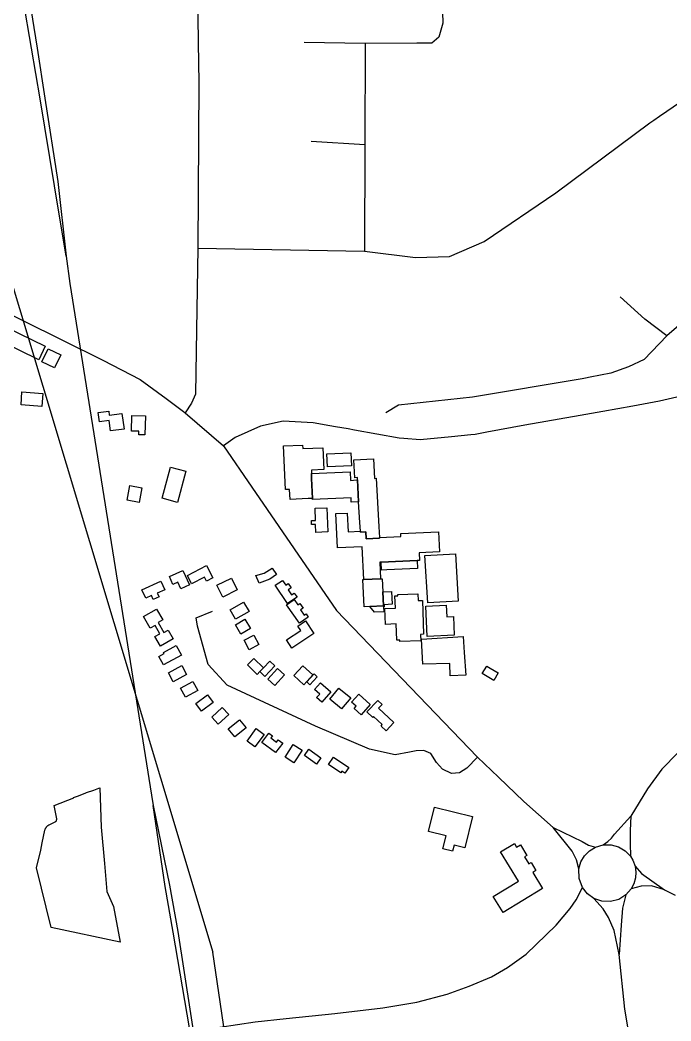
# Model space of a CAD drawing. Header units: metres. Extents: x 553506 to 563855, y 142925 to 150243.
# Drawn here: x 559225 to 559693, y 144877 to 145597 of the extents above; entities that cross this region are included whole.
import ezdxf

# ---------------------------------------------------------------- set-up
doc = ezdxf.new("R2010")
doc.units = ezdxf.units.M
for name, color, linetype in [('C-ANCIENT_WOODLAND', 94, 'Continuous'), ('C-BUILDINGS', 8, 'Continuous'), ('C-POWER_LINES', 6, 'Continuous'), ('C-RAILWAYS', 250, 'Continuous'), ('C-ROADS', 33, 'Continuous')]:
    doc.layers.add(name, color=color, linetype=linetype)

msp = doc.modelspace()

# ---------------------------------------------------------------- linework, layer by layer
at = {"layer": 'C-ANCIENT_WOODLAND'}
msp.add_lwpolyline([(559287.4622, 144970.237), (559292.2232, 144959.5372), (559296.9296, 144933.9397), (559247.5064, 144944.3738), (559236.9025, 144987.3154), (559240.0027, 145000.0218), (559240.9014, 145005.2703), (559242.806, 145014.4177), (559243.0039, 145014.8676), (559243.1523, 145015.1175), (559243.2018, 145015.4174), (559243.4079, 145015.6673), (559243.5068, 145015.8173), (559243.6058, 145016.0172), (559243.6552, 145016.1672), (559243.8037, 145016.3671), (559244.0015, 145016.667), (559244.1582, 145016.867), (559244.2077, 145017.0169), (559244.6034, 145017.3668), (559244.7518, 145017.4668), (559245.0074, 145017.7667), (559245.2053, 145017.8667), (559245.5516, 145018.0666), (559245.7577, 145018.1666), (559245.9061, 145018.2666), (559250.6553, 145020.6659), (559250.8037, 145020.8158), (559250.9521, 145020.8658), (559251.1583, 145021.1657), (559251.3067, 145021.4657), (559251.3067, 145021.6156), (559251.3561, 145021.8156), (559251.3561, 145021.9655), (559251.4056, 145022.0655), (559251.4056, 145022.5653), (559249.6082, 145032.2226), (559263.6083, 145037.621), (559263.5011, 145037.921), (559266.3044, 145038.8207), (559271.7544, 145040.9701), (559272.9005, 145041.42), (559278.0536, 145043.2194), (559281.6567, 145044.5191), (559282.3885, 145044.8574), (559283.4421, 145016.4684), (559285.6939, 144990.5723), (559287.4622, 144970.237)], close=True, dxfattribs=at)
at = {"layer": 'C-BUILDINGS'}
for points in [[(559238.4508, 145352.6635), (559210.3927, 145366.2854), (559215.0953, 145375.9249), (559243.1534, 145362.303), (559238.4508, 145352.6635)], [(559245.2601, 145360.4539), (559254.2492, 145356.1358), (559249.7658, 145346.8704), (559240.7764, 145351.1996), (559245.2601, 145360.4539)], [(559225.7423, 145320.1157), (559226.437, 145329.5308), (559241.3767, 145328.4354), (559240.6888, 145319.0316), (559225.7423, 145320.1157)], [(559289.2258, 145312.7001), (559298.2883, 145313.9159), (559299.7863, 145302.8213), (559290.0273, 145301.506), (559289.0288, 145308.8987), (559282.1676, 145307.9738), (559281.2698, 145314.6016), (559288.8277, 145315.6149), (559289.2258, 145312.7001)], [(559314.8432, 145298.6245), (559310.3629, 145298.7417), (559310.4262, 145301.2144), (559305.1129, 145301.3503), (559305.4137, 145312.6341), (559315.2076, 145312.3701), (559314.8432, 145298.6245)], [(559419.17, 145252.1864), (559418.8337, 145259.4215), (559415.8445, 145259.2732), (559414.3676, 145290.6581), (559428.1692, 145291.3088), (559428.2908, 145288.7415), (559442.6584, 145289.4098), (559443.3917, 145273.6615), (559434.5562, 145273.2428), (559434.4944, 145270.7255), (559434.6502, 145267.2801), (559435.3187, 145252.9433), (559432.2803, 145252.8045), (559419.17, 145252.1864)], [(559462.9865, 145285.7665), (559463.3698, 145276.3403), (559446.0025, 145275.6346), (559445.6125, 145285.0495), (559462.9865, 145285.7665)], [(559479.9534, 145267.361), (559481.0988, 145267.4187), (559483.0782, 145232.4767), (559483.5109, 145224.8439), (559483.5334, 145224.3437), (559473.7967, 145223.8858), (559473.5666, 145228.8204), (559469.83, 145228.6377), (559469.8023, 145229.3046), (559469.4174, 145235.6256), (559468.5187, 145250.3893), (559467.7773, 145266.1707), (559467.633, 145267.8914), (559465.6917, 145267.7866), (559464.9827, 145280.7198), (559479.1791, 145281.4941), (559479.9534, 145267.361)], [(559338.2977, 145250.0796), (559327.1104, 145253.0941), (559333.1751, 145275.4305), (559344.3627, 145272.4049), (559338.2977, 145250.0796)], [(559462.3356, 145272.0232), (559462.6228, 145265.9218), (559464.8021, 145266.0228), (559467.7773, 145266.1707), (559468.5187, 145250.3893), (559463.2384, 145250.1364), (559463.0884, 145253.3928), (559435.3589, 145252.0986), (559435.3187, 145252.9433), (559434.6502, 145267.2801), (559434.4944, 145270.7255), (559462.3356, 145272.0232)], [(559310.7249, 145250.0486), (559301.9717, 145251.7139), (559303.9639, 145262.1376), (559312.7241, 145260.4725), (559310.7249, 145250.0486)], [(559446.3358, 145228.8104), (559437.6382, 145228.4516), (559437.3977, 145234.176), (559434.7153, 145234.0594), (559434.5973, 145236.9606), (559437.5177, 145237.0735), (559437.152, 145245.9326), (559445.6122, 145246.273), (559446.3358, 145228.8104)], [(559460.8759, 145228.883), (559469.8023, 145229.3046), (559469.83, 145228.6377), (559473.5666, 145228.8204), (559473.7967, 145223.8858), (559483.5334, 145224.3437), (559483.5109, 145224.8439), (559498.849, 145225.5758), (559498.7489, 145227.6762), (559525.9401, 145228.9652), (559526.6357, 145214.44), (559511.968, 145213.74), (559512.2255, 145208.3722), (559510.591, 145208.2993), (559484.6083, 145207.059), (559483.7071, 145207.0199), (559484.3076, 145195.1073), (559472.1818, 145194.5419), (559471.0009, 145218.1785), (559453.3786, 145217.3425), (559452.2083, 145241.9922), (559460.2336, 145242.3747), (559460.8759, 145228.883)], [(559484.8831, 145201.3579), (559484.6083, 145207.059), (559510.591, 145208.2993), (559510.8861, 145202.6211), (559488.7455, 145201.5445), (559484.8831, 145201.3579)], [(559540.0427, 145179.1292), (559518.202, 145177.8504), (559516.1968, 145211.8122), (559538.037, 145213.1021), (559540.0427, 145179.1292)], [(559342.1766, 145201.2173), (559346.9751, 145190.8372), (559340.7199, 145187.961), (559338.5077, 145192.7562), (559334.9972, 145191.1448), (559332.4179, 145196.73), (559342.1766, 145201.2173)], [(559363.7268, 145195.8419), (559359.1545, 145193.5075), (559357.6955, 145196.3449), (559348.3996, 145191.5937), (559345.34, 145197.5535), (559359.2081, 145204.6391), (559363.7268, 145195.8419)], [(559406.2884, 145202.6931), (559409.3652, 145198.2141), (559404.6486, 145194.8958), (559396.8595, 145192.0833), (559394.6902, 145197.5253), (559400.6356, 145199.112), (559406.2884, 145202.6931)], [(559323.7433, 145184.797), (559325.0174, 145182.0541), (559320.873, 145180.1337), (559319.4717, 145183.1399), (559315.3685, 145181.243), (559312.5884, 145187.2115), (559326.2219, 145193.5218), (559329.129, 145187.2901), (559323.7433, 145184.797)], [(559381.177, 145187.1117), (559370.7933, 145182.0262), (559366.6274, 145190.5004), (559377.0115, 145195.5748), (559381.177, 145187.1117)], [(559416.0375, 145190.5745), (559417.8671, 145191.7998), (559419.9714, 145188.682), (559417.7646, 145187.2112), (559420.2292, 145183.5257), (559422.2441, 145184.8681), (559424.195, 145181.957), (559417.2731, 145177.346), (559408.4434, 145190.4948), (559413.7272, 145194.0199), (559416.0375, 145190.5745)], [(559485.3834, 145195.1518), (559485.8482, 145185.806), (559486.3019, 145175.6919), (559476.4806, 145175.2536), (559472.5339, 145175.0756), (559471.6301, 145194.5137), (559472.1818, 145194.5419), (559484.3076, 145195.1073), (559485.3834, 145195.1518)], [(559485.8482, 145185.806), (559492.2327, 145186.0931), (559492.6473, 145176.7903), (559486.8914, 145176.5338), (559486.9589, 145175.0334), (559486.3792, 145175.0042), (559486.5476, 145171.3811), (559479.793, 145171.0714), (559476.4806, 145175.2536), (559486.3019, 145175.6919), (559485.8482, 145185.806)], [(559379.9498, 145166.0048), (559376.0609, 145172.7625), (559385.8135, 145178.3516), (559389.7091, 145171.6052), (559379.9498, 145166.0048)], [(559424.7085, 145176.4525), (559426.1873, 145177.4889), (559428.617, 145174.0249), (559426.7685, 145172.7322), (559429.3816, 145168.9957), (559430.7167, 145169.9275), (559432.3126, 145167.6397), (559425.9379, 145163.2015), (559416.7161, 145176.3604), (559422.1251, 145180.1342), (559424.7085, 145176.4525)], [(559496.6585, 145183.9043), (559511.1364, 145184.4092), (559511.3106, 145179.4729), (559514.3851, 145179.5795), (559515.2452, 145155.2429), (559513.0512, 145155.1636), (559513.215, 145150.561), (559498.2342, 145150.0293), (559498.1937, 145151.1077), (559495.9019, 145151.0254), (559495.4901, 145162.7213), (559487.848, 145162.384), (559487.3746, 145173.8108), (559494.8999, 145174.0777), (559494.5948, 145182.7829), (559496.6983, 145182.8482), (559496.6585, 145183.9043)], [(559325.9373, 145146.7341), (559322.0177, 145153.5799), (559325.6263, 145155.6395), (559322.2242, 145161.5887), (559318.6842, 145159.5758), (559313.8474, 145168.0293), (559323.2093, 145173.3612), (559327.6617, 145165.5748), (559324.3554, 145163.6915), (559328.4527, 145156.5285), (559331.6079, 145158.318), (559335.2097, 145152.0188), (559325.9373, 145146.7341)], [(559531.9345, 145167.8923), (559536.6491, 145168.1166), (559537.2878, 145154.5245), (559517.8351, 145153.6092), (559516.8133, 145175.4922), (559531.5443, 145176.1831), (559531.9345, 145167.8923)], [(559383.9017, 145155.4093), (559379.973, 145162.0989), (559386.7542, 145166.06), (559390.6896, 145159.3816), (559383.9017, 145155.4093)], [(559436.3647, 145155.8453), (559420.5587, 145145.3827), (559416.6554, 145151.2495), (559426.9092, 145158.0451), (559424.8256, 145161.1748), (559430.3705, 145164.8527), (559436.3647, 145155.8453)], [(559396.7782, 145147.7839), (559389.7207, 145144.1593), (559386.1557, 145151.0717), (559393.2202, 145154.6965), (559396.7782, 145147.7839)], [(559544.4172, 145142.08), (559545.4945, 145125.8527), (559534.3012, 145125.4385), (559533.9647, 145134.2541), (559514.591, 145133.7196), (559513.6407, 145151.7205), (559543.6436, 145153.709), (559544.4172, 145142.08)], [(559324.8928, 145139.3561), (559328.6569, 145141.3648), (559328.2114, 145142.1969), (559337.3628, 145147.0994), (559341.1111, 145140.137), (559328.1886, 145133.2255), (559324.8928, 145139.3561)], [(559400.0892, 145131.0137), (559397.5685, 145128.3868), (559395.5799, 145126.4219), (559388.6483, 145133.1743), (559393.1576, 145137.7661), (559400.0892, 145131.0137)], [(559408.2566, 145132.4579), (559401.1007, 145125.0127), (559397.5685, 145128.3868), (559400.0892, 145131.0137), (559404.7244, 145135.832), (559408.2566, 145132.4579)], [(559331.7342, 145127.6146), (559341.2833, 145132.7744), (559344.7775, 145126.3383), (559335.2213, 145121.1784), (559331.7342, 145127.6146)], [(559415.2939, 145126.1317), (559408.2993, 145118.4467), (559403.1967, 145123.0632), (559410.1839, 145130.7591), (559415.2939, 145126.1317)], [(559429.1717, 145118.927), (559421.8291, 145125.6221), (559428.3045, 145132.6789), (559435.6401, 145125.9836), (559429.1717, 145118.927)], [(559557.3924, 145127.0011), (559560.7293, 145132.4025), (559563.1323, 145130.93), (559568.8159, 145127.4336), (559565.6778, 145121.9382), (559557.3924, 145127.0011)], [(559340.3637, 145116.4072), (559349.2744, 145121.4025), (559352.9164, 145114.9376), (559344.0056, 145109.9424), (559340.3637, 145116.4072)], [(559433.3524, 145119.001), (559431.1572, 145120.992), (559436.4203, 145126.7647), (559438.6159, 145124.7626), (559433.3524, 145119.001)], [(559448.5878, 145113.8085), (559442.0389, 145106.4155), (559438.3138, 145109.6945), (559440.5238, 145112.1894), (559436.712, 145115.5548), (559441.0509, 145120.453), (559448.5878, 145113.8085)], [(559456.2941, 145101.7045), (559447.8401, 145108.5988), (559454.3308, 145116.5131), (559462.7849, 145109.6188), (559456.2941, 145101.7045)], [(559351.4154, 145105.364), (559359.9071, 145111.693), (559363.9859, 145106.2545), (559355.4943, 145099.9255), (559351.4154, 145105.364)], [(559476.8199, 145104.7898), (559470.2211, 145097.4286), (559465.2497, 145101.871), (559466.7035, 145103.4854), (559463.459, 145106.3787), (559468.6043, 145112.1144), (559476.8199, 145104.7898)], [(559485.3446, 145104.8651), (559482.7977, 145102.1816), (559493.8518, 145091.7509), (559488.2364, 145085.8336), (559484.7632, 145089.1094), (559485.3535, 145090.3742), (559479.2361, 145096.1278), (559478.6331, 145095.4969), (559474.4606, 145099.441), (559482.3181, 145107.7206), (559485.3446, 145104.8651)], [(559362.8228, 145095.7118), (559370.4513, 145102.5817), (559375.0796, 145097.4719), (559367.4581, 145090.6022), (559362.8228, 145095.7118)], [(559374.7217, 145087.3549), (559382.9444, 145093.7869), (559387.5825, 145087.9095), (559379.3602, 145081.4663), (559374.7217, 145087.3549)], [(559388.2449, 145078.503), (559394.9064, 145087.4576), (559400.605, 145083.2492), (559393.9435, 145074.2945), (559388.2449, 145078.503)], [(559408.7738, 145070.2134), (559398.9918, 145077.5229), (559403.9699, 145084.1437), (559406.4548, 145082.2842), (559405.3126, 145080.7685), (559409.4306, 145077.6797), (559410.7004, 145079.3663), (559413.8728, 145076.9938), (559408.7738, 145070.2134)], [(559415.6185, 145066.942), (559421.4855, 145076.0279), (559427.7806, 145071.9826), (559421.9137, 145062.8968), (559415.6185, 145066.942)], [(559429.5034, 145068.0849), (559432.7551, 145072.6266), (559441.3458, 145066.5156), (559438.0944, 145061.9628), (559429.5034, 145068.0849)], [(559456.423, 145056.7327), (559455.694, 145055.6527), (559446.8296, 145061.566), (559450.3396, 145066.8057), (559461.3467, 145059.4675), (559458.5657, 145055.3077), (559456.423, 145056.7327)], [(559544.9316, 145001.7704), (559537.1357, 145003.6765), (559536.0546, 144999.2912), (559529.1469, 145000.98), (559531.4389, 145010.3001), (559518.7509, 145013.4123), (559523.0872, 145031.0208), (559550.4856, 145024.3139), (559544.9316, 145001.7704)], [(559582.1241, 145002.257), (559584.8292, 145003.8992), (559589.4513, 144996.2963), (559587.8446, 144995.3226), (559590.9113, 144990.2758), (559592.4837, 144991.2262), (559596.0079, 144985.4145), (559593.7693, 144984.065), (559600.8089, 144972.497), (559572.3687, 144955.2866), (559565.3435, 144966.844), (559583.4296, 144977.7784), (559570.5591, 144998.9375), (559580.4877, 145004.9442), (559582.1241, 145002.257)]]:
    msp.add_lwpolyline(points, close=True, dxfattribs=at)
at = {"layer": 'C-POWER_LINES'}
for points in [[(558835.6619, 146683.6266), (559326.0779, 145052.1458), (559363.7567, 144926.8118)], [(559397.9828, 143765), (559396.3711, 143777.575), (559405.756, 143856.2868), (559411.469, 143932.4584), (559421.7471, 144068.7726), (559431.6148, 144184.4506), (559435.1884, 144238.6525), (559440.8356, 144316.6809), (559436.3724, 144484.9818), (559434.6948, 144605.6331), (559415.0857, 144669.0329), (559395.6935, 144737.8597), (559375.661, 144845.4097), (559363.7567, 144926.8118)]]:
    msp.add_lwpolyline(points, dxfattribs=at)
at = {"layer": 'C-RAILWAYS'}
for points in [[(559233.302, 145576.6593), (559227.2394, 145611.8311), (559215.5447, 145682.0543), (559208.9883, 145712.6253), (559203.3664, 145736.7365), (559192.0603, 145770.7219), (559177.6557, 145804.7115), (559159.2891, 145838.367), (559148.8606, 145854.4161), (559137.0154, 145871.2672), (559123.9232, 145888.191)], [(559130.3661, 145887.4667), (559140.9841, 145874.1057), (559152.5796, 145856.9576), (559163.1625, 145840.6684), (559181.7218, 145806.6628), (559196.2778, 145772.2994), (559207.7069, 145737.9617), (559213.3852, 145713.6074), (559219.9741, 145682.8927), (559231.6866, 145612.5476), (559237.2941, 145576.7162)], [(559258.0786, 145427.1405), (559249.7061, 145477.7111), (559239.5693, 145540.303), (559233.302, 145576.6593)], [(559237.2941, 145576.7162), (559242.9438, 145540.6524), (559252.2408, 145480.7836), (559258.0786, 145427.1405)], [(559258.0786, 145427.1405), (559260.8197, 145407.5256)], [(559260.8197, 145407.5256), (559319.6187, 145039.5915)], [(559319.6187, 145039.5915), (559320.7745, 145032.0924)], [(559256.1723, 143775.4267), (559256.2828, 143775.6724), (559290.3934, 143853.124), (559307.2733, 143895.918), (559326.2608, 143952.1999), (559342.6954, 144003.4723), (559360.1614, 144065.2499), (559375.304, 144130.417), (559386.2089, 144188.7303), (559392.9063, 144242.1609), (559397.9438, 144295.6401), (559400.1653, 144355.7768), (559399.7643, 144417.4572), (559396.9238, 144513.8204), (559385.4048, 144614.3666), (559353.6754, 144832.9639), (559335.1198, 144941.1943), (559329.4684, 144973.8967), (559320.7745, 145032.0924)], [(559320.7745, 145032.0924), (559332.4389, 144974.8792), (559338.428, 144941.6641), (559356.2267, 144826.7101), (559389.8703, 144614.9725), (559401.4193, 144514.1379), (559404.2675, 144417.53), (559404.6727, 144355.7162), (559402.4375, 144295.3454), (559397.3849, 144241.6764), (559390.6592, 144188.0335), (559379.7122, 144129.4963), (559364.527, 144064.1275), (559347.0036, 144002.17), (559330.5372, 143950.7965), (559311.505, 143894.3796), (559294.5467, 143851.4051), (559260.7864, 143774.7202)]]:
    msp.add_lwpolyline(points, dxfattribs=at)
at = {"layer": 'C-ROADS'}
for points in [[(558740.5514, 145819.9739), (558748.0816, 145812.1262), (558764.8849, 145796.3846), (558796.3385, 145764.8796), (558948.2, 145615.6706), (558958.4776, 145607.2071), (558966.5992, 145599.2556), (559004.6745, 145562.0131), (559050.2979, 145518.4268), (559081.1453, 145489.4422), (559096.394, 145473.3752), (559149.4344, 145425.2334), (559197.8475, 145395.3131), (559284.5237, 145352.2546), (559311.3895, 145338.5182), (559330.0463, 145324.6944), (559342.4533, 145315.4962), (559343.8494, 145314.4599)], [(559351.4357, 145768.0258), (559350.914, 145736.5789), (559351.0648, 145685.0189), (559352.4564, 145634.9442), (559352.5435, 145618.3745), (559353.1653, 145580.4966), (559353.6226, 145551.9849), (559352.8142, 145432.77), (559351.8867, 145374.2427), (559351.203, 145327.9324), (559348.4008, 145321.3012), (559343.8494, 145314.4599)], [(559351.0648, 145685.0189), (559381.6157, 145684.7975), (559397.748, 145681.3022), (559416.7787, 145672.5322), (559432.7505, 145668.5757), (559476.3806, 145668.1374), (559515.5612, 145666.8379), (559524.3251, 145661.8788), (559527.4651, 145651.3027), (559529.1113, 145594.6582), (559526.0856, 145584.4249), (559521.041, 145580.1948), (559510.3454, 145580.2301), (559473.2257, 145580.0132), (559429.3748, 145580.7786)], [(559473.2257, 145580.0132), (559472.9432, 145507.0592), (559472.6457, 145430.7546)], [(559352.8142, 145432.77), (559472.6457, 145430.7546), (559509.3898, 145426.2074), (559533.9254, 145426.9354), (559558.6566, 145437.5864), (559610.2855, 145472.6792), (559677.8832, 145522.8266), (559680.7387, 145524.7963), (559684.9089, 145527.6749), (559709.6779, 145544.7387), (559731.8157, 145553.0617), (559761.8366, 145555.297), (559788.3021, 145550.1763), (559809.3642, 145547.4254)], [(559472.9432, 145507.0592), (559434.3695, 145509.502)], [(559767.5254, 145445.4101), (559753.776, 145451.8721), (559742.7199, 145455.168), (559730.0942, 145453.8296), (559720.5273, 145447.9228), (559713.1947, 145436.2868), (559711.2093, 145422.9694), (559712.8659, 145413.1041), (559716.2297, 145403.8929), (559705.6941, 145387.9614), (559697.0968, 145375.8298), (559690.1536, 145369.8933)], [(559690.1536, 145369.8933), (559674.2118, 145381.8525), (559656.4368, 145397.8839)], [(559690.1536, 145369.8933), (559673.6898, 145352.7204), (559662.4642, 145347.508), (559649.7585, 145342.884), (559634.9884, 145340.0879), (559631.7202, 145339.4633), (559629.2795, 145338.998), (559550.409, 145325.6197), (559497.0711, 145320.069), (559488.0988, 145314.3703)], [(559706.734, 145327.9256), (559684.8888, 145322.7616), (559669.4472, 145319.9669), (559665.7468, 145319.2955), (559644.0019, 145315.4035), (559627.7799, 145312.5068), (559587.9838, 145305.606), (559560.6326, 145300.4719), (559552.3617, 145298.9909), (559549.1125, 145298.6563), (559535.1947, 145297.2449), (559512.6375, 145294.9533), (559501.0134, 145296.0394), (559497.5971, 145296.3564), (559465.4542, 145302.0482), (559460.9105, 145302.8532), (559451.9211, 145304.4665), (559447.8907, 145305.1873), (559435.8904, 145307.3527), (559414.3172, 145308.52), (559397.9366, 145304.8734), (559379.6327, 145296.7041), (559371.2264, 145290.7895)], [(559343.8494, 145314.4599), (559371.2264, 145290.7895)], [(559371.2264, 145290.7895), (559391.6875, 145260.9726)], [(559391.6875, 145260.9726), (559452.4719, 145172.383), (559505.6776, 145117.0933), (559553.9767, 145066.8938), (559569.0276, 145052.5583), (559587.3583, 145035.0969), (559608.4125, 145016.4402)], [(559553.9767, 145066.8938), (559546.3148, 145059.0766), (559541.132, 145055.6769), (559535.2522, 145055.1272), (559528.8202, 145058.1664), (559524.3996, 145063.1155), (559520.3339, 145069.4781), (559515.3999, 145071.5843), (559509.8651, 145071.4126), (559505.0459, 145070.4951), (559494.6706, 145068.5148), (559476.3797, 145072.7555), (559437.5866, 145089.1596), (559374.0235, 145118.675), (559360.3884, 145133.6226), (559352.5681, 145161.1492), (559351.6129, 145167.1408), (559363.4536, 145171.9376)], [(559797.2487, 145132.1032), (559745.3534, 145105.281), (559718.019, 145087.414), (559697.9916, 145070.0858), (559686.5003, 145058.3207)], [(559686.5003, 145058.3207), (559676.2573, 145044.2015), (559664.163, 145024.5934)], [(559644.4222, 145003.8797), (559647.7954, 145006.3106), (559650.2737, 145008.7248), (559652.5484, 145011.6113), (559664.163, 145024.5934)], [(559664.163, 145024.5934), (559663.6424, 145014.1039), (559663.7753, 145004.8703), (559663.9012, 144995.6364)], [(559626.8556, 144986.5837), (559625.1039, 144992.9846), (559622.0852, 144999.413), (559608.4125, 145016.4402)], [(559608.4125, 145016.4402), (559629.3033, 145006.2038), (559633.6757, 145003.7129), (559638.8679, 145002.3048)], [(559638.8679, 145002.3048), (559644.4222, 145003.8797), (559649.962, 145003.8959), (559655.3027, 145002.4368), (559660.0632, 144999.613), (559663.9012, 144995.6364), (559665.6699, 144992.7419), (559667.2415, 144988.5391), (559667.8486, 144984.3063), (559667.5682, 144980.046), (559666.4157, 144975.9366), (559664.4345, 144972.1577), (559660.677, 144967.9118), (559655.4757, 144964.6562), (559649.544, 144963.0696), (559643.4019, 144963.3018), (559637.6099, 144965.3257), (559632.9806, 144968.6544), (559629.4492, 144973.1192), (559626.9945, 144979.6318), (559626.8556, 144986.5837), (559628.2618, 144991.5356), (559630.845, 144995.9788), (559634.4597, 144999.6415), (559638.8679, 145002.3048)], [(559667.2415, 144988.5391), (559671.8271, 144983.239), (559688.4987, 144971.4694)], [(559368.7756, 144872.7761), (559394.0213, 144876.6306), (559416.4224, 144879.0503), (559451.4167, 144882.5507), (559485.9261, 144886.5706), (559510.2348, 144890.8641), (559532.0595, 144896.5275), (559547.8793, 144902.2829), (559564.0167, 144909.0721), (559575.5046, 144915.7838), (559588.9311, 144925.1713), (559610.5615, 144946.0992), (559620.7031, 144958.0894), (559624.9063, 144964.4303), (559629.4492, 144973.1192)], [(559688.4987, 144971.4694), (559679.1624, 144974.318), (559671.7277, 144974.2763), (559664.4345, 144972.1577)], [(559688.4987, 144971.4694), (559696.0273, 144967.5852)], [(559655.8783, 144925.1131), (559652.3523, 144942.2437), (559648.133, 144951.7401), (559644.3035, 144957.9207), (559637.6099, 144965.3257)], [(559660.677, 144967.9118), (559658.1891, 144958.3742), (559657.1891, 144946.2004), (559655.8783, 144925.1131)], [(559663.059, 144867.3382), (559659.8951, 144885.6488), (559655.8783, 144925.1131)]]:
    msp.add_lwpolyline(points, dxfattribs=at)

doc.saveas('drawing.dxf')
